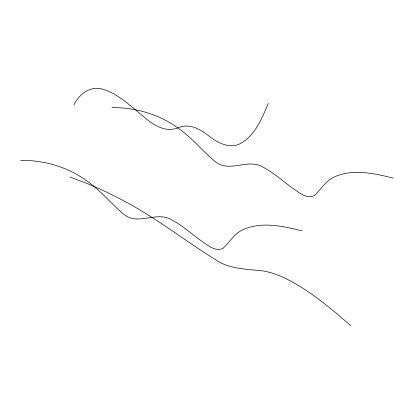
<?xml version="1.0" encoding="UTF-8"?>
<svg xmlns="http://www.w3.org/2000/svg" width="414" height="414" viewBox="0 0 414 414"><rect width="100%" height="100%" fill="white"/><g stroke="black" fill="none" stroke-linecap="round" stroke-linejoin="round"><path stroke-width="0.62" d="M268.355 103.381C261.601 118.746 254.672 137.148 238.304 144.558C229.066 147.886 219.446 143.523 211.88 138.281C201.996 130.363 190.285 121.99 177.27 128.149C160.441 133.81 146.654 118.984 134.933 109.332C125.219 101.373 115.252 92.933 103.003 89.264C90.702 85.253 78.914 94.154 73.93 105.001M112.028 107.588C136.216 107.423 160.539 114.694 179.873 129.416C192.603 138.54 202.405 150.939 214.38 160.906C228.735 173.963 247.531 157.713 262.978 167.111C273.406 172.581 282.198 180.54 291.632 187.485C298.142 191.589 306.06 199.517 314.293 195.641C321.248 189.384 325.87 180.349 334.988 176.638C353.566 168.643 374.51 173.487 393.3 178.108M20.7 160.316C44.888 160.151 69.21 167.422 88.544 182.144C101.27 191.268 111.076 203.667 123.046 213.634C137.407 226.691 156.202 210.441 171.65 219.839C182.077 225.309 190.87 233.268 200.304 240.213C206.814 244.317 214.726 252.245 222.965 248.369C229.915 242.112 234.541 233.077 243.655 229.366C262.233 221.371 283.181 226.215 301.972 230.836M70.007 177.135L84.182 182.367A453.837 262.021 60 0 1 122.922 200.417C155.224 217.267 183.883 239.944 214.716 259.154C228.828 269.229 246.304 269.059 262.74 270.87A128.568 74.23 60 0 1 282.752 277.132C308.135 289.008 329.679 307.431 350.715 325.616"/></g></svg>
